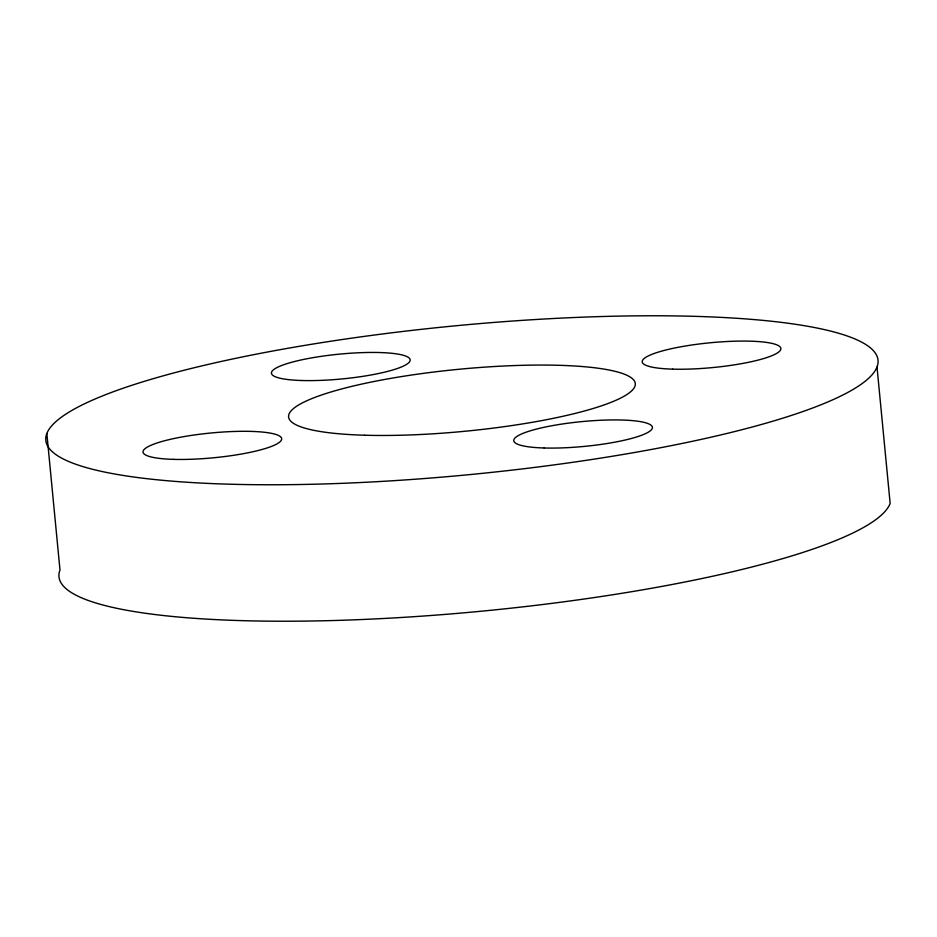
<?xml version="1.0" encoding="UTF-8"?>
<svg xmlns="http://www.w3.org/2000/svg" width="937" height="937" viewBox="0 0 937 937"><rect width="100%" height="100%" fill="white"/><g stroke="black" fill="none" stroke-linecap="round" stroke-linejoin="round"><path stroke-width="1.41" d="M877.009 366.976A418.019 74.737 -5.5 0 1 228.534 484.171A418.019 74.737 -5.5 0 1 280.245 349.653A418.019 74.737 -5.5 0 1 877.009 366.976L890.15 503.438A418.019 74.737 -5.5 0 1 445.216 614.391A418.019 74.737 -5.5 0 1 59.991 570.024L46.85 433.562M364.68 435.225A174.177 31.144 -5.5 0 0 634.876 386.395A174.177 31.144 -5.5 0 0 386.231 379.18A174.177 31.144 -5.5 0 0 364.68 435.225M544.151 447.991A69.666 12.462 -5.5 0 0 652.234 428.467A69.666 12.462 -5.5 0 0 552.771 425.574A69.666 12.462 -5.5 0 0 544.151 447.991M672.625 369.143A69.666 12.462 -5.5 0 0 780.708 349.606A69.666 12.462 -5.5 0 0 681.246 346.725A69.666 12.462 -5.5 0 0 672.625 369.143M301.901 380.516A69.666 12.462 -5.5 0 0 409.984 360.979A69.666 12.462 -5.5 0 0 310.522 358.086A69.666 12.462 -5.5 0 0 301.901 380.516M173.439 459.364A69.666 12.462 -5.5 0 0 281.51 439.828A69.666 12.462 -5.5 0 0 182.047 436.947A69.666 12.462 -5.5 0 0 173.439 459.364"/></g></svg>
